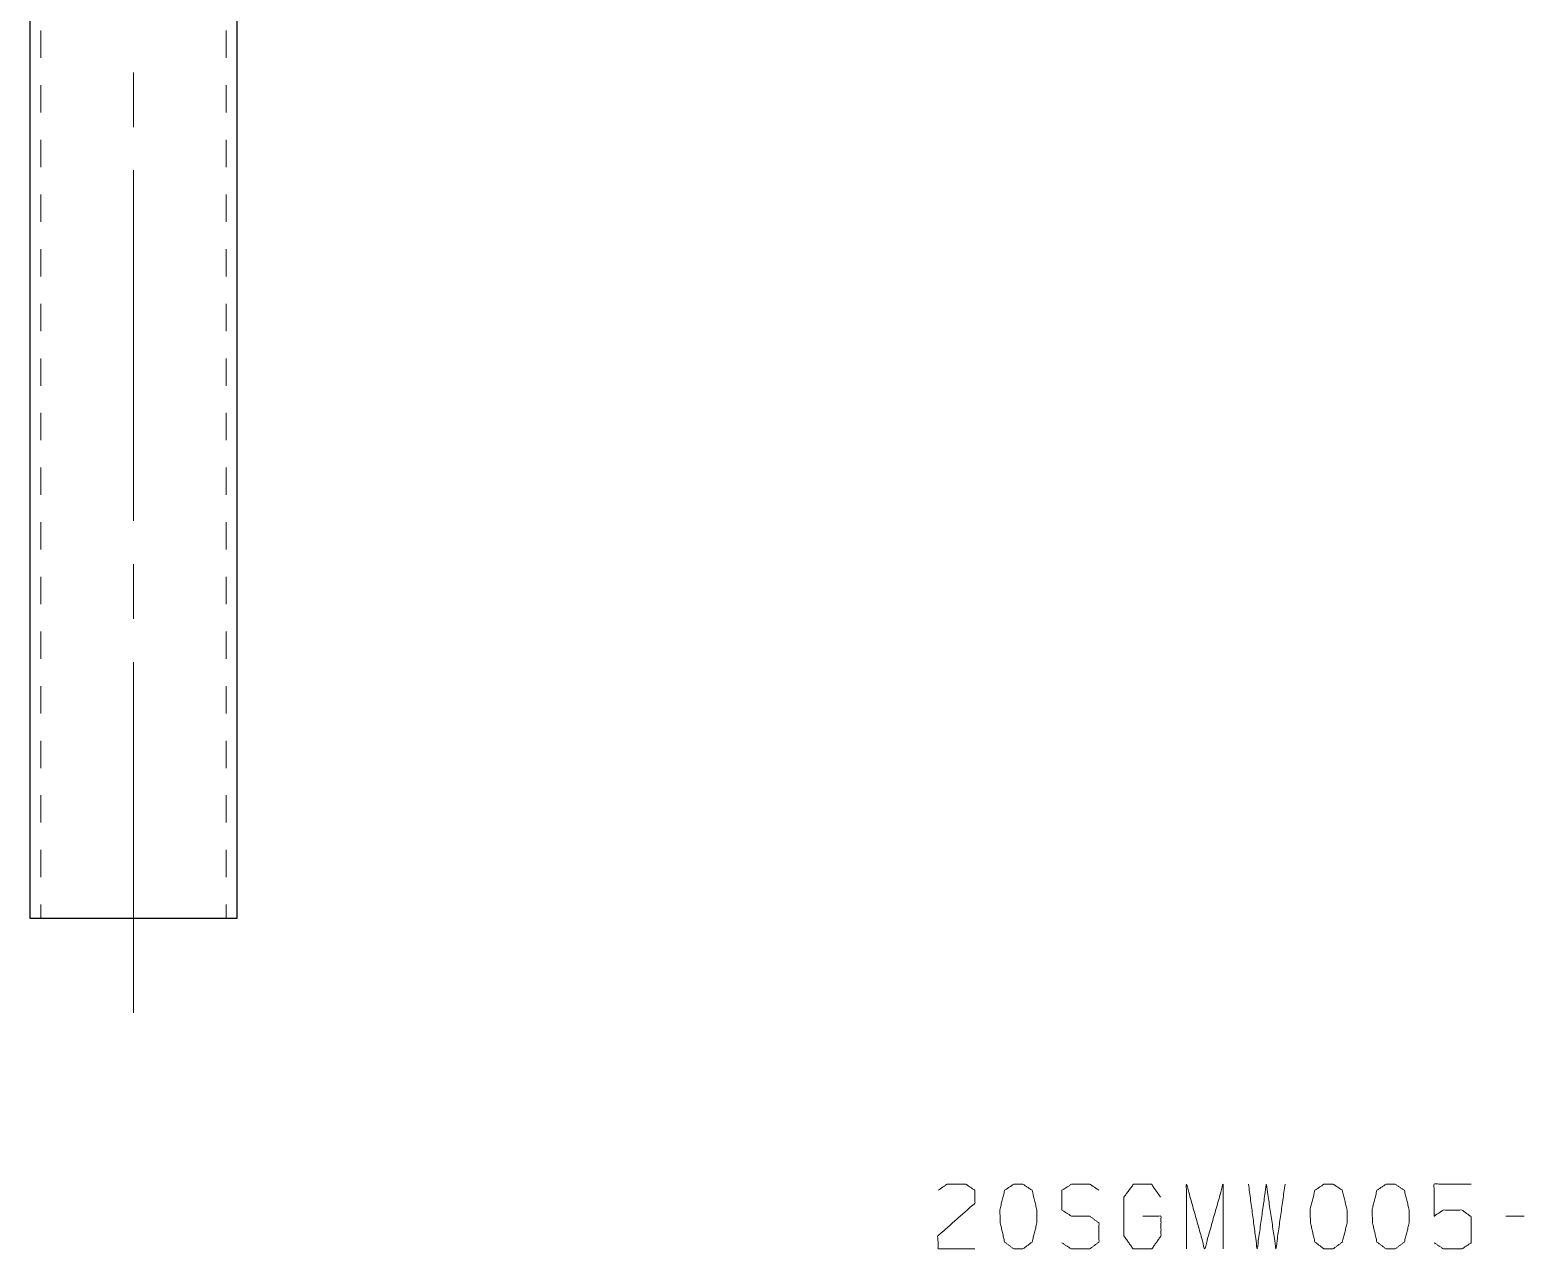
# Model space of a CAD drawing. Header units: millimetres. Extents: x 2210 to 79821, y -19430 to 2344.
# Drawn here: x 6950.6 to 7005.4, y 1552.8 to 1597.6 of the extents above; entities that cross this region are included whole.
import ezdxf

# ---------------------------------------------------------------- set-up
doc = ezdxf.new("R2010")
doc.units = ezdxf.units.MM
doc.layers.add('101', color=7, linetype='Continuous', true_color=0xffffff)

msp = doc.modelspace()

# ---------------------------------------------------------------- linework, layer by layer
at = {"layer": '101', "color": 92, "linetype": 'Continuous', "lineweight": 25}
for p, q in [((6950.57, 1715.373), (6950.57, 1564.973)), ((6958.17, 1564.973), (6958.17, 1715.373))]:
    msp.add_line(p, q, dxfattribs=at)
at = {"layer": '101', "color": 53, "linetype": 'Continuous', "lineweight": 18}
for p, q in [((6950.97, 1597.56), (6950.97, 1596.557)), ((6957.77, 1596.557), (6957.77, 1597.56)), ((6950.97, 1595.555), (6950.97, 1594.552)), ((6957.77, 1594.552), (6957.77, 1595.555)), ((6950.97, 1593.549), (6950.97, 1592.547)), ((6957.77, 1592.547), (6957.77, 1593.549)), ((6950.97, 1591.544), (6950.97, 1590.541)), ((6957.77, 1590.541), (6957.77, 1591.544)), ((6950.97, 1589.539), (6950.97, 1588.536)), ((6957.77, 1588.536), (6957.77, 1589.539)), ((6950.97, 1587.533), (6950.97, 1586.531)), ((6957.77, 1586.531), (6957.77, 1587.533)), ((6950.97, 1585.528), (6950.97, 1584.525)), ((6957.77, 1584.525), (6957.77, 1585.528)), ((6950.97, 1583.523), (6950.97, 1582.52)), ((6957.77, 1582.52), (6957.77, 1583.523)), ((6950.97, 1581.517), (6950.97, 1580.515)), ((6957.77, 1580.515), (6957.77, 1581.517)), ((6950.97, 1579.512), (6950.97, 1578.509)), ((6957.77, 1578.509), (6957.77, 1579.512)), ((6950.97, 1577.507), (6950.97, 1576.504)), ((6957.77, 1576.504), (6957.77, 1577.507)), ((6950.97, 1575.501), (6950.97, 1574.499)), ((6957.77, 1574.499), (6957.77, 1575.501)), ((6950.97, 1573.496), (6950.97, 1572.493)), ((6957.77, 1572.493), (6957.77, 1573.496)), ((6950.97, 1571.491), (6950.97, 1570.488)), ((6957.77, 1570.488), (6957.77, 1571.491)), ((6950.97, 1569.485), (6950.97, 1568.483)), ((6957.77, 1568.483), (6957.77, 1569.485)), ((6950.97, 1567.48), (6950.97, 1566.477)), ((6957.77, 1566.477), (6957.77, 1567.48)), ((6950.97, 1565.475), (6950.97, 1564.973)), ((6957.77, 1564.973), (6957.77, 1565.475))]:
    msp.add_line(p, q, dxfattribs=at)
at = {"layer": '101', "color": 151, "linetype": 'Continuous', "lineweight": 18}
for p, q in [((6954.37, 1594.022), (6954.37, 1596.029)), ((6954.37, 1579.557), (6954.37, 1592.435)), ((6954.37, 1575.963), (6954.37, 1577.97))]:
    msp.add_line(p, q, dxfattribs=at)
at = {"layer": '101', "color": 72, "linetype": 'Continuous', "lineweight": 18}
msp.add_line((7005.396, 1554.034), (7004.725, 1554.034), dxfattribs=at)
at = {"layer": '101', "color": 151, "linetype": 'Continuous', "lineweight": 18}
msp.add_open_spline([(6954.37, 1561.498), (6954.37, 1563.086), (6954.37, 1574.376)], degree=1, knots=[0, 0, 0.123277, 1, 1], dxfattribs=at)
at = {"layer": '101', "color": 92, "linetype": 'Continuous', "lineweight": 25}
msp.add_open_spline([(6950.57, 1564.973), (6951.006, 1564.973), (6952.212, 1564.973), (6953.023, 1564.973), (6954.828, 1564.973), (6955.718, 1564.973), (6957.215, 1564.973), (6958.06, 1564.973), (6958.17, 1564.973)], degree=1, knots=[0, 0, 0.057274, 0.215969, 0.322697, 0.56027, 0.677303, 0.874255, 0.985471, 1, 1], dxfattribs=at)
at = {"layer": '101', "color": 72, "linetype": 'Continuous', "lineweight": 18}
for points, knots in [([(6983.901, 1554.984), (6984.219, 1555.209), (6984.908, 1555.209), (6985.244, 1554.984), (6985.244, 1554.509), (6983.883, 1553.309), (6983.901, 1552.834), (6985.244, 1552.834)], [0, 0, 0.069694, 0.192979, 0.265274, 0.350227, 0.67474, 0.759752, 1, 1]), ([(6987.008, 1552.834), (6987.344, 1553.084), (6987.52, 1553.784), (6987.52, 1554.259), (6987.344, 1554.984), (6987.008, 1555.209), (6986.672, 1555.209), (6986.336, 1554.984), (6986.159, 1554.259), (6986.177, 1553.784), (6986.336, 1553.084), (6986.672, 1552.834), (6987.008, 1552.834)], [0, 0, 0.067526, 0.183972, 0.260584, 0.380943, 0.446142, 0.500305, 0.565504, 0.685864, 0.762529, 0.878311, 0.945837, 1, 1]), ([(6988.436, 1553.059), (6988.772, 1552.834), (6989.461, 1552.834), (6989.797, 1553.084), (6989.797, 1553.784), (6989.461, 1554.034), (6988.789, 1554.034), (6988.436, 1554.259), (6988.436, 1554.984), (6988.789, 1555.209), (6989.461, 1555.209), (6989.797, 1554.984)], [0, 0, 0.068036, 0.184054, 0.254519, 0.372335, 0.4428, 0.555843, 0.62637, 0.748393, 0.81892, 0.931964, 1, 1]), ([(6991.402, 1554.034), (6992.073, 1554.034), (6992.073, 1553.309), (6991.738, 1552.834), (6991.048, 1552.834), (6990.712, 1553.309), (6990.712, 1554.734), (6991.066, 1555.209), (6991.72, 1555.209), (6992.056, 1554.734)], [0, 0, 0.103295, 0.214796, 0.304262, 0.410275, 0.49974, 0.718896, 0.809956, 0.910534, 1, 1]), ([(6993.007, 1552.834), (6993.007, 1555.209), (6993.678, 1552.834), (6994.35, 1555.209), (6994.35, 1552.834)], [0, 0, 0.245192, 0.5, 0.754808, 1, 1]), ([(6995.283, 1555.209), (6995.601, 1552.834), (6995.937, 1555.209), (6996.291, 1552.834), (6996.626, 1555.209)], [0, 0, 0.249746, 0.499742, 0.750003, 1, 1]), ([(6998.39, 1552.834), (6998.726, 1553.084), (6998.903, 1553.784), (6998.903, 1554.259), (6998.726, 1554.984), (6998.39, 1555.209), (6998.054, 1555.209), (6997.719, 1554.984), (6997.542, 1554.259), (6997.56, 1553.784), (6997.719, 1553.084), (6998.054, 1552.834), (6998.39, 1552.834)], [0, 0, 0.067526, 0.183972, 0.260584, 0.380943, 0.446142, 0.500305, 0.565504, 0.685864, 0.762529, 0.878311, 0.945837, 1, 1]), ([(7000.667, 1552.834), (7001.003, 1553.084), (7001.179, 1553.784), (7001.179, 1554.259), (7001.003, 1554.984), (7000.667, 1555.209), (7000.331, 1555.209), (6999.995, 1554.984), (6999.818, 1554.259), (6999.836, 1553.784), (6999.995, 1553.084), (7000.331, 1552.834), (7000.667, 1552.834)], [0, 0, 0.067526, 0.183973, 0.260585, 0.380944, 0.446143, 0.500306, 0.565506, 0.685865, 0.76253, 0.878311, 0.945837, 1, 1]), ([(7002.095, 1553.059), (7002.431, 1552.834), (7003.12, 1552.834), (7003.456, 1553.059), (7003.456, 1554.009), (7003.12, 1554.259), (7002.431, 1554.259), (7002.095, 1554.034), (7002.095, 1555.209), (7003.456, 1555.209)], [0, 0, 0.062227, 0.168342, 0.230571, 0.376816, 0.441267, 0.547382, 0.609609, 0.79049, 1, 1])]:
    msp.add_open_spline(points, degree=1, knots=knots, dxfattribs=at)

doc.saveas('drawing.dxf')
